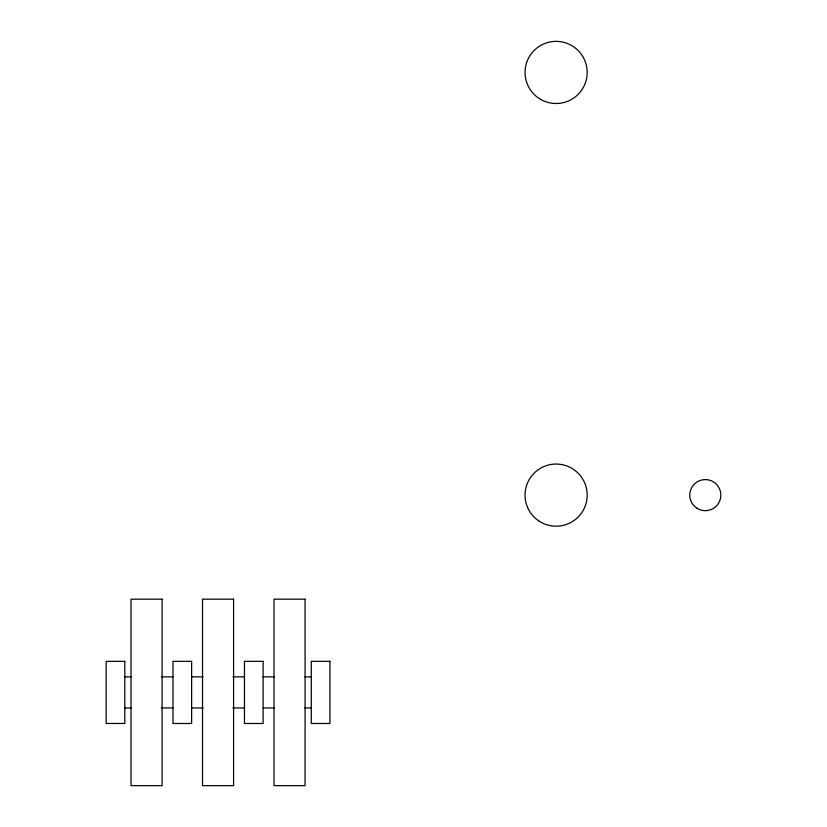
<?xml version="1.0" encoding="UTF-8"?>
<svg xmlns="http://www.w3.org/2000/svg" width="827" height="827" viewBox="0 0 827 827"><rect width="100%" height="100%" fill="white"/><g stroke="black" fill="none" stroke-linecap="round" stroke-linejoin="round"><path stroke-width="1.24" d="M124.805 676.868L131.142 676.868M161.575 676.868L172.977 676.868M191.626 676.868L203.225 676.868M232.873 676.868L244.472 676.868M263.12 676.868L274.523 676.868M304.956 676.868L311.293 676.868M124.805 707.943L131.142 707.943M161.575 707.943L172.977 707.943M191.626 707.943L203.225 707.943M232.873 707.943L244.472 707.943M263.12 707.943L274.523 707.943M304.956 707.943L311.293 707.943M162.102 599.172L131.028 599.172L131.028 785.65L162.102 785.65L162.102 599.172M233.586 599.172L202.512 599.172L202.512 785.65L233.586 785.65L233.586 599.172M305.07 599.172L273.995 599.172L273.995 785.65L305.07 785.65L305.07 599.172M124.805 661.342L106.156 661.342L106.156 723.47L124.805 723.47L124.805 661.342M191.626 661.331L172.977 661.331L172.977 723.491L191.626 723.491L191.626 661.331M263.12 661.331L244.472 661.331L244.472 723.491L263.12 723.491L263.12 661.331M329.942 661.331L311.293 661.331L311.293 723.491L329.942 723.491L329.942 661.331M540.579 99.343A31.085 31.085 0 0 0 587.191 72.435A31.085 31.085 0 0 0 540.579 45.516A31.085 31.085 0 0 0 540.579 99.343M696.592 507.995A15.537 15.537 0 0 0 720.803 496.231A15.537 15.537 0 0 0 698.515 481.149A15.537 15.537 0 0 0 696.592 507.995M538.697 520.865A31.085 31.085 0 0 0 587.118 497.337A31.085 31.085 0 0 0 542.533 467.172A31.085 31.085 0 0 0 538.697 520.865"/></g></svg>
